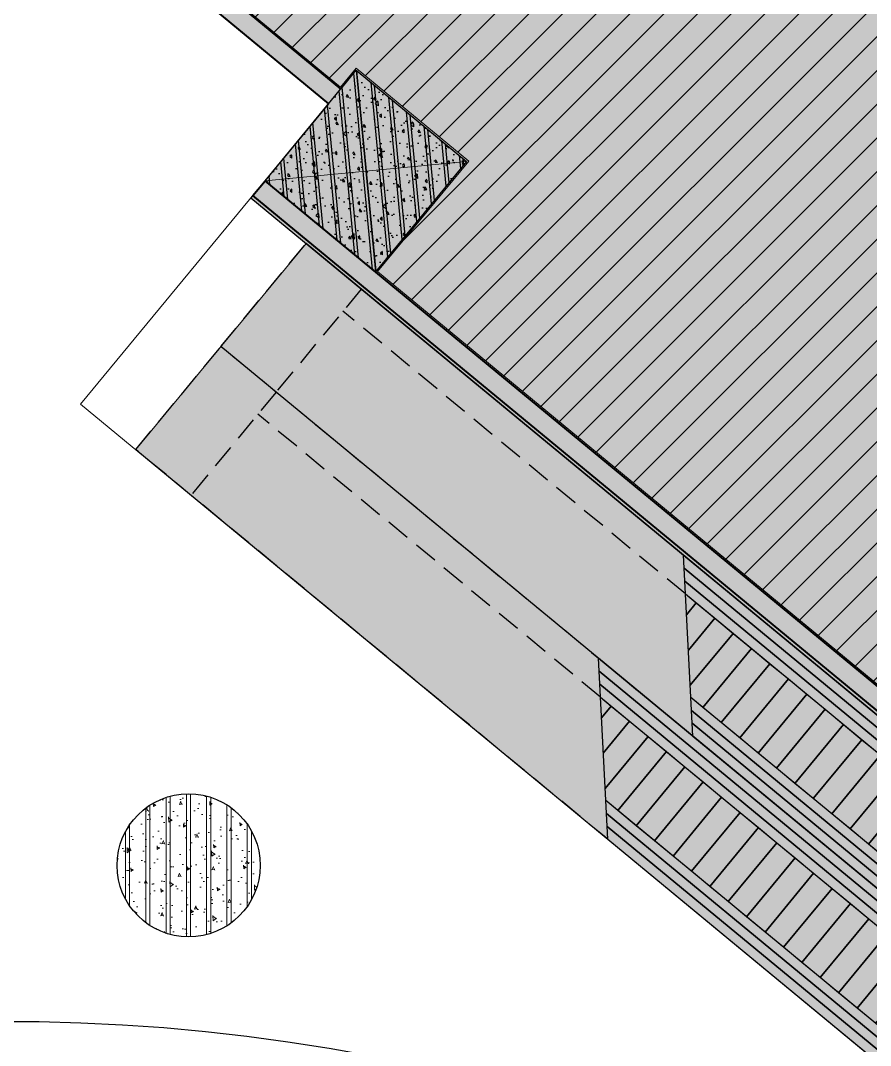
# Model space of a CAD drawing. Header units: millimetres. Extents: x -11451263 to 11578383104, y -507 to 1450429.
# Drawn here: x 11414537 to 11423440, y 1102970 to 1113707 of the extents above; entities that cross this region are included whole.
import ezdxf

# ---------------------------------------------------------------- set-up
doc = ezdxf.new("R2010")
doc.units = ezdxf.units.MM
doc.header["$MEASUREMENT"] = 0
for name, pattern in [('DASH2-1', [3, 2, -1]), ('DASHED', [4.5, 3, -1.5]), ('DASHED2', [0.375, 0.25, -0.125])]:
    doc.linetypes.add(name, pattern=pattern)
doc.layers.get('0').update_dxf_attribs({"linetype": 'CONTINUOUS', "lineweight": 13})
doc.layers.get('Defpoints').update_dxf_attribs({"color": 5, "linetype": 'CONTINUOUS', "lineweight": 13})
doc.layers.add('A-AREA-NON-PLOT', color=4, linetype='CONTINUOUS', plot=False)
for name, color, linetype in [('A-FLOR-STRS', 1, 'CONTINUOUS'), ('A-WALL-PATT', 251, 'CONTINUOUS'), ('xref.asix of  podium$0$xref.asix of  podium$0$KT-Net cot vach', 6, 'CONTINUOUS')]:
    doc.layers.add(name, color=color, linetype=linetype)
for name, color, linetype, lineweight in [('DO DIEN TICH THONG THUY', 141, 'CONTINUOUS', 13), ('KT-Kich thuoc', 159, 'CONTINUOUS', 18), ('KT-Net cat', 1, 'CONTINUOUS', 40), ('KT-Net thay', 7, 'CONTINUOUS', 25), ('KT-Net to mau', 159, 'CONTINUOUS', 18), ('KT-Vat lieu', 250, 'CONTINUOUS', 9)]:
    doc.layers.add(name, color=color, linetype=linetype, lineweight=lineweight)

# ---------------------------------------------------------------- blocks, each defined once
blk = doc.blocks.new('weqewqeqweq')
at = {"layer": 'A-FLOR-STRS', "color": 8, "linetype": 'DASHED2', "ltscale": 1000}
for p, q in [((-97098.49985945225, 15690.32709905319), (-96535.27376111783, 16972.1209522374)), ((-92718.22909866646, 14093.3001444554), (-96977.81529849768, 15964.98185824417))]:
    blk.add_line(p, q, dxfattribs=at)
at = {"layer": 'A-FLOR-STRS', "color": 8}
blk.add_line((-91352.5408911854, 14694.7188810613), (-93090.68951888382, 13929.27685265243), dxfattribs=at)
at = {"layer": 'A-FLOR-STRS', "color": 8, "linetype": 'DASHED2', "ltscale": 1000}
blk.add_lwpolyline([(-91352.5408911854, 14694.7188810613), (-97221.942139633, 17273.76071100682), (-97785.13675742969, 15992.0385014452)], dxfattribs=at)
at = {"layer": 'A-FLOR-STRS', "color": 8}
for points in [[(-92966.53604547866, 13983.95128325187), (-87170.7003415674, 11437.23449100181), (-87210.92852855101, 11345.68290460669), (-97785.13675742969, 15992.0385014452)], [(-91352.5408911854, 14694.7188810613), (-85961.09701277316, 12325.69371177349), (-86524.29163056985, 11043.97150221374), (-93090.68951888382, 13929.27685265243)], [(-91476.69436459243, 14640.04445046), (-86687.9620977398, 12535.85352776758), (-86728.19028472155, 12444.30194137339), (-91600.84783800133, 14585.37001986057)], [(-91352.5408911854, 14694.7188810613), (-86647.73391075246, 12627.40511416458), (-86687.9620977398, 12535.85352776758), (-91476.69436459243, 14640.04445046)], [(-91841.50533816405, 14479.38980496861), (-92125.58121944219, 13832.88794800453), (-91896.70225344971, 13732.31748054177), (-91574.87675756402, 14464.73017171957), (-91725.0013114065, 14530.69558925927)], [(-91600.84783800133, 14585.37001986057), (-86728.19028472155, 12444.30194137339), (-86768.4184717089, 12352.75035497546), (-91725.0013114065, 14530.69558925927)], [(-92180.09362102114, 14330.28304971382), (-92354.46018543653, 13933.45841546915), (-92125.58121944219, 13832.88794800453), (-91841.50533816405, 14479.38980496861)], [(-92518.68190388009, 14181.17629445996), (-92583.33915142529, 14034.02888293378), (-92354.46018543653, 13933.45841546915), (-92180.09362102114, 14330.28304971382)], [(-92718.22909866646, 14093.30014445446), (-92583.33915142529, 14034.02888293378), (-92518.68190388009, 14181.17629445996)], [(-92718.22909866646, 14093.30014445446), (-87090.24396759458, 11620.33766379859), (-87130.47215458192, 11528.78607739881), (-92842.38257207163, 14038.62571385223)], [(-92842.38257207163, 14038.62571385223), (-87130.47215458192, 11528.78607739881), (-87170.7003415674, 11437.23449100181), (-92966.53604547866, 13983.95128325187)], [(-93090.68951888382, 13929.27685265243), (-86524.29163056985, 11043.97150221374)], [(-93090.68951888382, 13929.27685265243), (-87210.92852855101, 11345.68290460669)], [(-86524.29163056985, 11043.97150221374), (-93006.14394749701, 13892.12714079581)]]:
    blk.add_lwpolyline(points, dxfattribs=at)
for points in [[(-91345.99779157154, 14364.15970425587), (-91574.87675756402, 14464.73017171957), (-91896.70225344971, 13732.31748054177), (-91667.82328745723, 13631.747013079)], [(-91117.11882557906, 14263.58923679031), (-91345.99779157154, 14364.15970425587), (-91667.82328745723, 13631.747013079), (-91438.94432146475, 13531.17654561251)], [(-90888.23985958844, 14163.01876932662), (-91117.11882557906, 14263.58923679031), (-91438.94432146475, 13531.17654561251), (-91210.06535547227, 13430.60607814975)], [(-90659.36089359038, 14062.44830186386), (-90888.23985958844, 14163.01876932662), (-91210.06535547227, 13430.60607814975), (-90981.18638947792, 13330.03561068792)], [(-90430.48192759976, 13961.87783439923), (-90659.36089359038, 14062.44830186386), (-90981.18638947792, 13330.03561068792), (-90752.30742348172, 13229.46514322329)], [(-90201.60296160728, 13861.3073669346), (-90430.48192759976, 13961.87783439923), (-90752.30742348172, 13229.46514322329), (-90523.4284574911, 13128.89467575867)], [(-89972.72399561293, 13760.73689946998), (-90201.60296160728, 13861.3073669346), (-90523.4284574911, 13128.89467575867), (-90294.54949149676, 13028.32420829404)], [(-89743.84502962045, 13660.16643200722), (-89972.72399561293, 13760.73689946998), (-90294.54949149676, 13028.32420829404), (-90065.67052550428, 12927.75374083221)], [(-89514.96606362611, 13559.59596454259), (-89743.84502962045, 13660.16643200722), (-90065.67052550428, 12927.75374083221), (-89836.7915595118, 12827.18327336572)], [(-89286.08709763363, 13459.02549707796), (-89514.96606362611, 13559.59596454259), (-89836.7915595118, 12827.18327336572), (-89607.91259351932, 12726.6128059011)], [(-89057.20813163742, 13358.45502961613), (-89286.08709763363, 13459.02549707796), (-89607.91259351932, 12726.6128059011), (-89379.03362752683, 12626.04233843647)], [(-88828.3291656468, 13257.88456215058), (-89057.20813163742, 13358.45502961613), (-89379.03362752683, 12626.04233843647), (-89150.15466153063, 12525.47187097277)], [(-88599.45019965433, 13157.31409468688), (-88828.3291656468, 13257.88456215058), (-89150.15466153063, 12525.47187097277), (-88921.27569554001, 12424.90140351001)], [(-88370.57123365998, 13056.74362722412), (-88599.45019965433, 13157.31409468688), (-88921.27569554001, 12424.90140351001), (-88692.39672954567, 12324.33093604818)]]:
    blk.add_lwpolyline(points, close=True, dxfattribs=at)
blk = doc.blocks.new('*U84')
h = blk.add_hatch()
h.set_pattern_fill('VATLIEU04', color=250, scale=40, style=0, pattern_type=2)
h.set_pattern_definition([(49.99999999999999, (549.9999999999818, 1550), (286.9040730403014, -25.10085399303804), [30, -330]), (355, (549.9999999999818, 1550), (-55.50053344520001, 300.8768534800047), [24, -264]), (100.4514, (573.9086719999818, 1547.908263999999), (231.4037526856086, 275.7758168243814), [25.49607600000001, -280.4568448]), (46.1842, (549.9999999999818, 1630), (426.8964194502578, -66.20760573160723), [45, -495.0000000000001]), (96.63559999999998, (585.5746979999819, 1624.482677199999), (373.8650822194813, 389.6471483601767), [38.2441152, -420.6852000000001]), (351.1842, (549.9999999999818, 1630), (373.8647780534509, 389.6474403701299), [36.00000000000001, -396.0000000000001]), (21, (589.9999999999819, 1610), (238.7628208473847, -161.0475562661355), [30, -330]), (326.0000000000001, (589.9999999999819, 1610), (97.32613276863269, 290.0600180187412), [24, -264]), (71.4514, (609.8968931999818, 1596.579357599999), (336.089051432596, 129.012198683981), [25.496076, -280.4568448]), (37.50000000000001, (549.9999999999818, 1550), (4.863942126916267, 133.1575415325246), [0, -260.8, 0, -268.0000000000001, 0, -265.0000000000001]), (7.499999999999999, (549.9999999999818, 1550), (105.2278149768594, 157.7646847529441), [0, -152.8, 0, -254.8, 0, -101]), (327.5, (460.7999999999818, 1550), (213.5289744689636, -9.021948693751904), [0, -100, 0, -312.0000000000001, 0, -414.0000000000001]), (317.5, (420.7999999999818, 1550), (233.2744677369545, 40.04199293292709), [0, -130, 0, -207.2, 0, -294]), (45, (549.9999999999818, 1550), (-120.2081528017131, 120.2081528017131), []), (45, (549.9999999999818, 1599), (-120.2081528017131, 120.2081528017131), [])])
h.paths.add_polyline_path([(-475.0000000000001, -474.9999999999999), (1024.999999999996, -475.0000000000001), (1024.999999999982, 1025), (-475.0000000000146, 1025)])
at = {"color": 6, "ltscale": 0.25}
blk.add_lwpolyline([(-475.0000000000001, -474.9999999999999), (1024.999999999996, -475.0000000000001), (1024.999999999982, 1025), (-475.0000000000146, 1025)], close=True, dxfattribs=at)
at = {"layer": 'Defpoints', "linetype": 'ByBlock', "ltscale": 30}
for p, q in [((1024.999999999996, -475.0000000000001), (-475.0000000000146, 1025)), ((-475.0000000000001, -474.9999999999999), (1024.999999999982, 1025))]:
    blk.add_line(p, q, dxfattribs=at)
blk = doc.blocks.new('gfdgdfg')
at = {"layer": 'KT-Vat lieu', "ltscale": 0.5}
h = blk.add_hatch(dxfattribs=at)
h.set_pattern_fill('VATLIEU04', color=256, scale=50, angle=45, pattern_type=2)
h.set_pattern_definition([(94.99999999999984, (-60595.10530279391, -10173.82891864819), (275.7759995861103, 231.4035394059837), [37.49999999999999, -412.4999999999999]), (40.00000000000002, (-60595.10530279391, -10173.82891864819), (-314.996083695443, 216.8840747990137), [30, -330]), (145.4514, (-60572.12397178076, -10154.54528941028), (-39.21973430971335, 448.287641099735), [31.870095, -350.571056]), (91.18419999999826, (-60665.81598091125, -10103.11824052967), (435.8465000455986, 318.8068825982365), [56.24999999999988, -618.7499999999981]), (141.6356, (-60629.4954227116, -10076.55102324393), (-13.94950748652536, 674.8558447021788), [47.805144, -525.8565]), (36.18420000000004, (-60665.81598091125, -10103.11824052967), (-13.95003443662637, 674.855833957623), [45, -495]), (66, (-60612.78297232278, -10085.44057099987), (353.3857860571512, 68.691238233885), [37.49999999999902, -412.4999999999922]), (11.00000000000003, (-60612.78297232278, -10085.44057099987), (-170.3542965309771, 342.4042176993831), [30, -330]), (116.4514, (-60583.33415312879, -10079.71631992818), (183.0318085066423, 411.0953098697152), [31.870095, -350.571056]), (82.50000000000001, (-60595.10530279391, -10173.82891864819), (-113.3965926531701, 121.9949088062736), [0, -325.9999999999922, 0, -334.9999999999922, 0, -331.2499999999922]), (52.49999999999999, (-60595.10530279391, -10173.82891864819), (-46.43647110123004, 232.4547249501817), [0, -191, 0, -318.5, 0, -126.25]), (12.5, (-60673.94770889543, -10252.67132475064), (196.709083659603, 180.7603809074303), [0, -125, 0, -390, 0, -517.5]), (2.499999999999997, (-60709.30304795504, -10288.02666381001), (170.7949915992331, 241.5799034369745), [0, -162.5, 0, -259, 0, -367.5]), (90, (-60595.10530279391, -10173.82891864819), (-212.5, 0), []), (90, (-60638.41559314169, -10130.51862830063), (-212.5, 0), [])])
edge = h.paths.add_edge_path()
edge.add_arc((-32962.61223847978, 8935.257662735414), 750.0000000002312, 0, 360)
at = {"layer": 'xref.asix of  podium$0$xref.asix of  podium$0$KT-Net cot vach', "ltscale": 0.5}
blk.add_circle((-32962.61223847978, 8935.257662735414), 750.0000000002312, dxfattribs=at)
at = {"layer": 'xref.asix of  podium$0$xref.asix of  podium$0$KT-Net cot vach', "linetype": 'ByBlock', "xscale": -1, "rotation": 320.4488276923478}
blk.add_blockref('*U84', (-31069.41358587146, 15821.2324482), dxfattribs=at)
blk = doc.blocks.new('WWW')
at = {"layer": 'Defpoints', "linetype": 'DASH2-1', "lineweight": 13, "ltscale": 1000, "flags": 128}
blk.add_lwpolyline([(11429816.83619249, 1022160.11654377), (11450185.49670112, 1019986.391927242), (11488615.66733754, 1021167.255579472), (11491469.21243858, 1024811.360972404), (11462655.78743005, 1159053.890039921), (11457975.31629252, 1176930.890178204), (11455625.97722399, 1177744.852323532), (11446686.1578691, 1170981.351434231), (11423166.61122441, 1153069.948107719), (11399484.09766066, 1135982.713739872, 0.6848770391193201), (11429816.83619249, 1022160.116543293)], format="xyb", dxfattribs=at)
blk = doc.blocks.new('jghhjkghjkgj')
at = {"layer": 'DO DIEN TICH THONG THUY'}
h = blk.add_hatch(dxfattribs=at)
h.set_pattern_fill('ANSI31', color=256, scale=2000)
h.set_pattern_definition([(45, (0.0001486800611019135, -0.003101942013017833), (-176.7766952966369, 176.7766952966369), [])])
h.paths.add_polyline_path([(11422108.02910631, 1118118.573190172), (11423287.74505894, 1117144.319490611), (11424261.9987585, 1118324.035443239), (11423082.28280587, 1119298.289142803)], flags=16)
h.paths.add_polyline_path([(11428507.73846658, 1112833.20718572), (11429687.45441921, 1111858.953486159), (11430661.70811877, 1113038.669438787), (11429481.99216614, 1114012.923138351)], flags=16)
h.paths.add_polyline_path([(11424782.65071659, 1108322.528605412), (11425962.36666922, 1107348.274905851), (11426936.62036878, 1108527.99085848), (11425756.90441615, 1109502.244558044)], flags=16)
h.paths.add_polyline_path([(11415483.82327845, 1114996.981623842), (11420848.51376322, 1121493.188110195), (11422140.03347872, 1120426.602668101), (11427019.81520204, 1126335.4910274), (11430169.1673291, 1125445.573881461), (11426041.25930127, 1120447.127314222), (11429414.87736214, 1117661.064706781), (11433354.260658, 1116544.065340789), (11429540.54400353, 1103047.599158152), (11427195.73582399, 1103710.174830803), (11418276.38769804, 1111076.107445967), (11419231.53838405, 1112232.691713449), (11418051.82243143, 1113206.945413009), (11417889.44672666, 1113010.325980935)])
at = {"layer": 'DO DIEN TICH THONG THUY', "elevation": -4.458499265995849e-05}
blk.add_lwpolyline([(11415462.70529958, 1114994.966265984), (11420846.49929977, 1121514.305565138), (11422138.01914291, 1120447.720017632), (11427014.47918791, 1126352.58618343), (11430195.37744998, 1125453.754998889), (11426062.37665159, 1120449.141641751), (11429421.99992896, 1117674.636460883), (11433372.77061618, 1116554.408236973), (11429550.89992771, 1103029.085520378), (11427188.61871298, 1103696.598572616), (11418255.27034867, 1111074.093110351), (11419210.42103452, 1112230.677377635), (11418053.83676724, 1113185.828063481), (11417891.46105884, 1112989.208627021), (11415462.70606018, 1114994.967187003)], dxfattribs=at)
blk.add_lwpolyline([(11415483.82327845, 1114996.981623842), (11420848.51376322, 1121493.188110195), (11422140.03347872, 1120426.602668101), (11427019.81520204, 1126335.4910274), (11430169.1673291, 1125445.573881461), (11426041.25930127, 1120447.127314222), (11429414.87736214, 1117661.064706781), (11433354.260658, 1116544.065340789), (11429540.54400353, 1103047.599158152), (11427195.73582399, 1103710.174830803), (11418276.38769804, 1111076.107445967), (11419231.53838405, 1112232.691713449), (11418051.82243143, 1113206.945413009), (11417889.44672666, 1113010.325980935)], close=True, dxfattribs=at)
blk = doc.blocks.new('hgjghj')
at = {"layer": 'A-WALL-PATT', "true_color": 0xd0c825}
h = blk.add_hatch(color=52, dxfattribs=at)
h.dxf.hatch_style = 1
edge = h.paths.add_edge_path()
edge.add_line((11434361.07816308, 1131061.947813371), (11430730.175649, 1132093.177848439))
edge.add_arc((11430348.36515321, 1130642.584609343), 1500.000000002161, 75.2536507090389, 112.3576097474619)
edge.add_arc((11425492.89847952, 1142607.275461451), 11412.39205654459, 260.7236010809254, 292.0526954748424, ccw=False)
edge.add_line((11423653.25163431, 1131344.13238604), (11417121.09710871, 1133199.890468421))
edge.add_arc((11416828.42877972, 1131138.282557967), 2082.278061941354, 81.92021111970071, 127.7504224256268)
edge.add_line((11415553.61002969, 1132784.708712345), (11413470.94639642, 1130328.854003374))
edge.add_line((11413470.94639642, 1130328.854003374), (11412260.95250716, 1128863.885829329))
edge.add_line((11412260.95250716, 1128863.885829329), (11415537.78850277, 1126157.585260574))
edge.add_line((11415537.78850277, 1126157.585260574), (11413659.44350937, 1123883.112498133))
edge.add_line((11413659.44350937, 1123883.112498133), (11416049.98709855, 1121908.911858659))
edge.add_line((11416049.98709855, 1121908.911858659), (11417928.33209408, 1124183.384598063))
edge.add_line((11417928.33209408, 1124183.384598063), (11420973.73409569, 1121668.376432222))
edge.add_line((11420973.73409569, 1121668.376432222), (11415335.35281762, 1114840.75723089))
edge.add_line((11415335.35281762, 1114840.75723089), (11417764.10748545, 1112835.000493269))
edge.add_line((11417764.10748545, 1112835.000493269), (11416949.46815665, 1111848.560295892))
edge.add_line((11416949.46815665, 1111848.560295892), (11427011.75030405, 1103538.7482484))
edge.add_line((11427011.75030405, 1103538.7482484), (11429716.08780842, 1102774.579879877))
edge.add_line((11429716.08780842, 1102774.579879877), (11431908.84636927, 1110629.129771512))
edge.add_line((11431908.84636927, 1110629.129771512), (11431716.37453831, 1110683.512062877))
edge.add_line((11431716.37453831, 1110683.512062877), (11431908.84636927, 1110629.129771512))
edge.add_line((11431908.84636927, 1110629.129771512), (11431908.84635689, 1110629.129782731))
edge.add_line((11431908.84635689, 1110629.129782731), (11431716.37452593, 1110683.512074097))
edge.add_line((11431716.37452593, 1110683.512074097), (11434134.15181285, 1119248.904846185))
edge.add_line((11434134.15181285, 1119248.904846185), (11430669.80822657, 1120227.829743062))
edge.add_line((11430669.80822657, 1120227.829743062), (11431579.23611405, 1123452.025938361))
edge.add_line((11431579.23611405, 1123452.025938361), (11441040.94299098, 1120785.704411457))
edge.add_line((11441040.94299098, 1120785.704411457), (11441464.24107139, 1122278.687483122))
edge.add_line((11441464.24107139, 1122278.687483122), (11452967.50546274, 1119016.839694185))
edge.add_line((11452967.50546274, 1119016.839694185), (11454530.31738956, 1118573.691170896))
edge.add_line((11454530.31738956, 1118573.691170896), (11455581.75914259, 1118275.54598005))
edge.add_line((11455581.75914259, 1118275.54598005), (11460201.50824946, 1116965.577096693))
edge.add_line((11460201.50824946, 1116965.577096693), (11465901.09754366, 1137046.34405069))
edge.add_line((11465901.09754366, 1137046.34405069), (11466088.14646366, 1136993.339583889))
edge.add_line((11466088.14646366, 1136993.339583889), (11466408.70787149, 1138072.098239512))
edge.add_line((11466408.70787149, 1138072.098239512), (11466395.08457054, 1140356.34918477))
edge.add_line((11466395.08457054, 1140356.34918477), (11465230.02074549, 1145453.047526964))
edge.add_line((11465230.02074549, 1145453.047526964), (11463196.96368791, 1145975.824693159))
edge.add_line((11463196.96368791, 1145975.824693159), (11461019.48234244, 1138269.87590302))
edge.add_line((11461019.48234244, 1138269.87590302), (11461211.99817668, 1138215.476419039))
edge.add_line((11461211.99817668, 1138215.476419039), (11456480.47191651, 1121471.143337305))
edge.add_line((11456480.47191651, 1121471.143337305), (11433498.47785199, 1127980.342313983))
edge.add_line((11433498.47785199, 1127980.342313983), (11434361.07816308, 1131061.947813371))
at = {"layer": 'A-WALL-PATT', "true_color": 0xf28888}
h = blk.add_hatch(color=11, dxfattribs=at)
h.dxf.hatch_style = 1
h.paths.add_polyline_path([(11417527.75952597, 1111370.98391022), (11415744.81150345, 1109212.026727677), (11425228.80235769, 1101379.791110835), (11427011.75332529, 1103538.747394674)])
at = {"elevation": -0.3535118451617478}
blk.add_lwpolyline([(11417527.75952597, 1111370.98391022), (11415744.81150345, 1109212.026727677), (11425228.80235769, 1101379.791110835), (11427011.75332529, 1103538.747394674)], close=True, dxfattribs=at)
at = {"layer": 'A-AREA-NON-PLOT'}
blk.add_lwpolyline([(11423653.25163431, 1131344.13238604), (11417121.09710871, 1133199.890468421, 0.2026809070238148), (11415553.61002969, 1132784.708712345), (11413470.94639642, 1130328.854003374), (11412260.95250716, 1128863.885829329), (11415537.78850277, 1126157.585260574), (11413659.44350937, 1123883.112498133), (11416049.98709855, 1121908.911858659), (11417928.33209408, 1124183.384598063), (11420973.73409569, 1121668.376432222), (11415335.35281762, 1114840.75723089), (11417764.10748545, 1112835.000493269), (11416949.46815665, 1111848.560295892), (11427011.75030405, 1103538.7482484)], format="xyb", dxfattribs=at)

msp = doc.modelspace()

# ---------------------------------------------------------------- linework, layer by layer
at = {"layer": 'Defpoints'}
msp.add_lwpolyline([(11425228.75249886, 1101379.730720935), (11419552.34904793, 1106067.626077125), (11415166.5227227, 1109689.606023633), (11417764.10750177, 1112835.000513032), (11412829.3471889, 1116910.310788946), (11410699.36105015, 1114331.127796676), (11412280.02694479, 1113025.754561018), (11406167.0627005, 1105623.615592555), (11404316.93271054, 1103390.207676964), (11402186.78949708, 1105149.599761954), (11399767.07432725, 1102219.586264277), (11394267.26594597, 1106761.534546266), (11393363.59567382, 1105668.082272933), (11401339.32008196, 1099105.521525309), (11399175.83518239, 1096482.710413694), (11393523.95299415, 1101150.162951586), (11392727.99356477, 1100186.341988068), (11398767.59762665, 1095198.612412874), (11393774.6204908, 1089152.549333352, -0.08805607639566285), (11388978.84252442, 1086590.820993792), (11379962.19546902, 1083239.00210054, -0.4938342429271592), (11374259.0336329, 1086934.961326192, -0.02217052075567615), (11374665.75804658, 1092329.339073775)], format="xyb", dxfattribs=at)
at = {"layer": 'KT-Net cat'}
for p, q in [((11415462.63312317, 1114995.028851129), (11417891.46091016, 1112989.211728963)), ((11415335.27969839, 1114840.817615492), (11417764.10748538, 1112835.000493325)), ((11416971.33252059, 1111875.035677965), (11417098.68594537, 1112029.246913603)), ((11427188.6185643, 1103696.601674558), (11417098.68594537, 1112029.246913603)), ((11427093.72375099, 1103515.58489873), (11416971.33252059, 1111875.035677965))]:
    msp.add_line(p, q, dxfattribs=at)
at = {"layer": 'KT-Net thay', "ltscale": 20}
msp.add_lwpolyline([(11398767.63752549, 1095198.579462931), (11401597.70122591, 1098632.710116987, -0.3673194213879478), (11427715.69129123, 1098213.837280863, 0.06367223215110462), (11429976.68302607, 1096445.404439229, 4.627766262462067)], format="xyb", dxfattribs=at)

# ---------------------------------------------------------------- block references
at = {"linetype": 'DASHED', "ltscale": 250, "xscale": -1, "rotation": 116.727919323181}
for p in [(11475790.36871215, 1031226.405877241), (11474898.89471096, 1030146.927250679)]:
    msp.add_blockref('weqewqeqweq', p, dxfattribs=at)
at = {"layer": 'KT-Kich thuoc'}
msp.add_blockref('WWW', (0, 0), dxfattribs=at)
at = {"layer": 'KT-Net thay'}
msp.add_blockref('gfdgdfg', (11449260.89648508, 1095921.579832584), dxfattribs=at)
at = {"layer": 'KT-Net to mau'}
for name, p in [('hgjghj', (0.0007611755281686783, -0.0002150859218090773)), ('jghhjkghjkgj', (-0.0001486800611019135, 0.003101942013017833, 4.458499265995849e-05))]:
    msp.add_blockref(name, p, dxfattribs=at)

doc.saveas('drawing.dxf')
